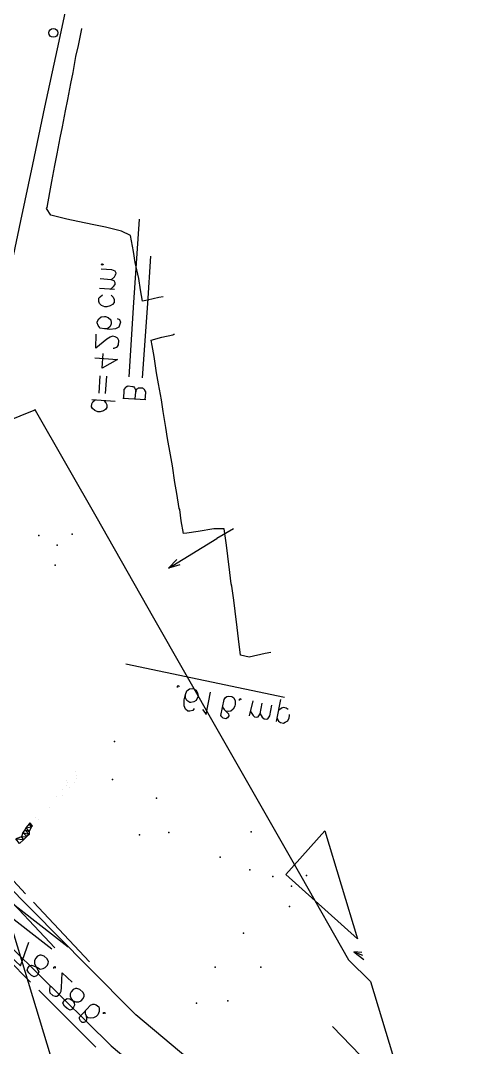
# Model space of a CAD drawing. Header units: metres. Extents: x 5 to 225, y 228 to 542.
# Drawn here: x 192.4 to 212.58, y 288.19 to 335.19 of the extents above; entities that cross this region are included whole.
import ezdxf

# ---------------------------------------------------------------- set-up
doc = ezdxf.new("R2010")
doc.units = ezdxf.units.M
for name, color, linetype in [('BOUNDARY', 7, 'Continuous'), ('BUILDING', 7, 'Continuous'), ('CURB', 7, 'Continuous'), ('ELECTR_CABLE', 7, 'Continuous'), ('GAS', 7, 'Continuous'), ('GRASS', 7, 'Continuous'), ('OVERHEAD_POWER_LINE', 7, 'Continuous'), ('TREE', 7, 'Continuous'), ('WATER_PIPELINE', 7, 'Continuous')]:
    doc.layers.add(name, color=color, linetype=linetype)

# ---------------------------------------------------------------- blocks, each defined once
blk = doc.blocks.new('ЕЛЬ_ОБЫКНОВЕННАЯ')
blk.add_circle((0, 0), 0.2)

msp = doc.modelspace()

# ---------------------------------------------------------------- linework, layer by layer
at = {"layer": 'BOUNDARY'}
msp.add_lwpolyline([(210.46, 232.699), (117.273, 540.497)], dxfattribs=at)
at = {"layer": 'BUILDING'}
msp.add_lwpolyline([(204.538, 296.11), (206.33, 298.108), (207.829, 293.158)], close=True, dxfattribs=at)
at = {"layer": 'CURB'}
for points in [[(198.93, 322.55), (198.738, 322.509), (198.208, 322.398), (197.987, 322.354), (197.899, 322.862), (197.81, 323.392), (197.656, 324.12), (197.567, 324.628), (197.435, 325.357), (197.016, 325.555), (196.287, 325.732), (195.757, 325.842), (195.029, 325.997), (194.521, 326.107), (193.792, 326.284), (193.594, 326.593), (193.616, 326.637), (193.748, 327.322), (193.836, 327.829), (193.969, 328.558), (194.079, 329.088), (194.212, 329.816), (194.322, 330.324), (194.455, 331.053), (194.565, 331.582), (194.697, 332.311), (194.808, 332.819), (194.94, 333.547), (195.051, 334.055), (195.205, 334.806), (195.212, 334.831)], [(203.861, 306.262), (203.594, 306.216), (202.866, 306.061), (202.469, 306.15), (202.38, 306.9), (202.314, 307.408), (202.226, 308.159), (202.159, 308.666), (202.071, 309.307), (202.049, 309.417), (201.983, 309.925), (201.895, 310.676), (201.828, 311.183), (201.718, 311.934), (201.254, 311.934), (200.526, 311.801), (200.018, 311.735), (199.863, 311.713), (199.753, 312.287), (199.687, 312.817), (199.665, 312.861), (199.554, 313.546), (199.466, 314.053), (199.356, 314.804), (199.267, 315.312), (199.135, 316.062), (199.047, 316.57), (198.936, 317.299), (198.848, 317.828), (198.715, 318.557), (198.627, 319.065), (198.517, 319.815), (198.428, 320.323), (198.384, 320.566), (198.87, 320.698), (199.378, 320.809), (199.422, 320.831), (199.449, 320.838)]]:
    msp.add_lwpolyline(points, dxfattribs=at)
at = {"layer": 'ELECTR_CABLE'}
for points in [[(194.896, 300.829), (194.896, 300.829)], [(194.499, 300.41), (194.499, 300.41)], [(194.962, 300.52), (194.962, 300.52)], [(194.984, 300.653), (194.984, 300.653)], [(194.344, 300.012), (194.344, 300.012)], [(194.499, 300.189), (194.499, 300.189)], [(194.543, 300.299), (194.543, 300.299)], [(194.653, 300.079), (194.653, 300.079)], [(194.852, 300.321), (194.852, 300.321)], [(194.035, 299.681), (194.035, 299.681)], [(194.3, 299.725), (194.3, 299.725)], [(193.748, 299.173), (193.748, 299.173)], [(192.909, 298.29), (192.799, 298.423), (192.799, 298.423), (192.953, 298.334), (192.953, 298.334), (192.909, 298.29), (192.799, 298.423), (192.953, 298.334), (192.953, 298.334), (192.821, 298.467), (192.821, 298.467), (192.799, 298.423)], [(192.821, 298.467), (192.821, 298.467)], [(193.064, 298.732), (193.064, 298.732)], [(193.218, 298.644), (193.218, 298.644)], [(192.556, 297.716), (192.446, 297.827), (192.446, 297.827), (192.688, 297.849), (192.688, 297.849), (192.556, 297.716), (192.446, 297.827), (192.688, 297.849), (192.688, 297.849), (192.512, 298.025), (192.512, 298.025), (192.446, 297.827)], [(192.688, 297.849), (192.512, 298.025), (192.512, 298.025), (192.799, 297.937), (192.799, 297.937), (192.688, 297.849), (192.512, 298.025), (192.799, 297.937), (192.799, 297.937), (192.6, 298.158), (192.6, 298.158), (192.512, 298.025)], [(192.512, 298.025), (192.512, 298.025)], [(192.799, 297.937), (192.6, 298.158), (192.6, 298.158), (192.799, 298.07), (192.799, 298.07), (192.799, 297.937), (192.6, 298.158), (192.799, 298.07), (192.799, 298.07), (192.644, 298.246), (192.644, 298.246), (192.6, 298.158)], [(192.799, 298.092), (192.644, 298.246), (192.644, 298.246), (192.909, 298.29), (192.909, 298.29), (192.799, 298.092), (192.644, 298.246), (192.909, 298.29), (192.909, 298.29), (192.799, 298.423), (192.799, 298.423), (192.644, 298.246)], [(192.799, 298.092), (192.799, 298.092), (192.799, 298.092), (192.644, 298.246), (192.644, 298.246), (192.799, 298.092), (192.799, 298.092), (192.644, 298.246), (192.644, 298.246), (192.799, 298.07), (192.799, 298.07), (192.799, 298.092)], [(192.644, 298.246), (192.644, 298.246)], [(192.799, 298.092), (192.799, 298.092)], [(192.909, 298.29), (192.909, 298.29)], [(190.061, 297.981), (192.622, 295.222)], [(192.357, 297.518), (192.181, 297.738), (192.181, 297.738), (192.556, 297.716), (192.556, 297.716), (192.357, 297.518), (192.181, 297.738), (192.556, 297.716), (192.556, 297.716), (192.446, 297.827), (192.446, 297.827), (192.181, 297.738)], [(192.446, 297.827), (192.446, 297.827)], [(192.799, 297.937), (192.799, 297.937)], [(191.033, 295.177), (191.408, 294.581), (191.408, 294.581), (193.836, 292.705)], [(191.342, 295.531), (193.969, 292.749)], [(191.695, 295.133), (191.805, 294.957), (191.805, 294.957), (194.587, 292.793)], [(192.997, 294.846), (195.558, 292.109)], [(190.348, 293.853), (191.805, 292.241), (191.805, 292.241), (192.865, 291.181)], [(191.938, 292.352), (192.401, 291.932), (192.401, 291.932), (192.777, 293.014)], [(192.777, 291.601), (192.71, 291.733), (192.71, 291.733), (192.733, 291.822), (192.733, 291.822), (192.799, 291.91), (192.799, 291.91), (192.909, 291.954), (192.909, 291.954), (192.997, 291.932), (192.997, 291.932), (193.174, 291.844), (193.174, 291.844), (193.307, 291.778), (193.307, 291.778), (193.439, 291.8), (193.439, 291.8), (193.527, 291.844), (193.527, 291.844), (193.638, 291.954), (193.638, 291.954), (193.66, 292.042), (193.66, 292.042), (193.682, 292.109), (193.682, 292.109), (193.616, 292.241), (193.616, 292.241), (193.483, 292.374), (193.483, 292.374), (193.351, 292.418), (193.351, 292.418), (193.284, 292.418), (193.284, 292.418), (193.174, 292.374), (193.174, 292.374), (193.086, 292.263), (193.086, 292.263), (193.042, 292.153), (193.042, 292.153), (193.042, 292.02), (193.042, 292.02), (193.108, 291.91), (193.108, 291.91), (193.196, 291.733), (193.196, 291.733), (193.24, 291.645), (193.24, 291.645), (193.196, 291.535), (193.196, 291.535), (193.13, 291.468), (193.13, 291.468), (193.02, 291.424), (193.02, 291.424), (192.909, 291.491), (192.909, 291.491), (192.777, 291.601)], [(193.925, 291.8), (193.925, 291.866), (193.925, 291.866), (193.991, 291.888), (193.991, 291.888), (193.991, 291.822)], [(193.792, 291.005), (193.748, 290.961), (193.748, 290.961), (193.726, 290.85), (193.726, 290.85), (193.726, 290.784), (193.726, 290.784), (193.748, 290.696), (193.748, 290.696), (193.881, 290.563), (193.881, 290.563), (193.991, 290.541), (193.991, 290.541), (194.057, 290.541), (194.057, 290.541), (194.146, 290.585), (194.146, 290.585), (194.212, 290.674), (194.212, 290.674), (194.256, 290.762), (194.256, 290.762), (194.278, 290.939), (194.278, 290.939), (194.3, 291.601), (194.3, 291.601), (194.764, 291.181)], [(193.24, 290.806), (195.845, 288.201)], [(194.41, 290.078), (194.344, 290.21), (194.344, 290.21), (194.388, 290.32), (194.388, 290.32), (194.455, 290.387), (194.455, 290.387), (194.543, 290.431), (194.543, 290.431), (194.653, 290.409), (194.653, 290.409), (194.808, 290.32), (194.808, 290.32), (194.94, 290.276), (194.94, 290.276), (195.073, 290.276), (195.073, 290.276), (195.183, 290.32), (195.183, 290.32), (195.271, 290.431), (195.271, 290.431), (195.316, 290.541), (195.316, 290.541), (195.316, 290.607), (195.316, 290.607), (195.249, 290.718), (195.249, 290.718), (195.117, 290.85), (195.117, 290.85), (194.984, 290.894), (194.984, 290.894), (194.918, 290.894), (194.918, 290.894), (194.808, 290.85), (194.808, 290.85), (194.72, 290.74), (194.72, 290.74), (194.675, 290.652), (194.675, 290.652), (194.675, 290.519), (194.675, 290.519), (194.742, 290.387), (194.742, 290.387), (194.852, 290.232), (194.852, 290.232), (194.874, 290.122), (194.874, 290.122), (194.83, 290.033), (194.83, 290.033), (194.764, 289.945), (194.764, 289.945), (194.675, 289.901), (194.675, 289.901), (194.543, 289.967), (194.543, 289.967), (194.41, 290.078)], [(195.36, 289.879), (195.36, 289.746), (195.36, 289.746), (195.404, 289.636), (195.404, 289.636), (195.426, 289.482), (195.426, 289.482), (195.404, 289.371), (195.404, 289.371), (195.294, 289.327), (195.294, 289.327), (195.227, 289.327), (195.227, 289.327), (195.139, 289.415), (195.139, 289.415), (195.095, 289.504), (195.095, 289.504), (195.095, 289.57), (195.095, 289.57), (195.603, 290.122), (195.603, 290.122), (195.713, 290.166), (195.713, 290.166), (195.779, 290.166), (195.779, 290.166), (195.868, 290.144), (195.868, 290.144), (195.978, 290.056), (195.978, 290.056), (196, 289.967), (196, 289.967), (196, 289.835), (196, 289.835), (195.934, 289.68), (195.934, 289.68), (195.868, 289.614), (195.868, 289.614), (195.735, 289.548), (195.735, 289.548), (195.603, 289.526), (195.603, 289.526), (195.492, 289.548), (195.492, 289.548), (195.404, 289.636)], [(196.199, 289.724), (196.199, 289.791), (196.199, 289.791), (196.265, 289.791), (196.265, 289.791), (196.265, 289.724)], [(206.685, 289.15), (209.246, 286.501)]]:
    msp.add_lwpolyline(points, dxfattribs=at)
at = {"layer": 'GAS'}
for points in [[(204.483, 304.209), (197.214, 305.73)], [(199.599, 304.671), (199.576, 304.715), (199.576, 304.715), (199.621, 304.759), (199.621, 304.759), (199.665, 304.693)], [(200.349, 303.699), (200.283, 303.611), (200.283, 303.611), (200.15, 303.589), (200.15, 303.589), (200.062, 303.589), (200.062, 303.589), (199.952, 303.677), (199.952, 303.677), (199.886, 303.832), (199.886, 303.832), (199.886, 304.097), (199.886, 304.097), (199.952, 304.339), (199.952, 304.339), (200.018, 304.516), (200.018, 304.516), (200.128, 304.604), (200.128, 304.604), (200.283, 304.626), (200.283, 304.626), (200.327, 304.604), (200.327, 304.604), (200.437, 304.538), (200.437, 304.538), (200.504, 304.428), (200.504, 304.428), (200.526, 304.273), (200.526, 304.273), (200.504, 304.207), (200.504, 304.207), (200.437, 304.074), (200.437, 304.074), (200.327, 304.008), (200.327, 304.008), (200.195, 303.986), (200.195, 303.986), (200.15, 303.986), (200.15, 303.986), (200.018, 304.074), (200.018, 304.074), (199.952, 304.185), (199.952, 304.185), (199.952, 304.339)], [(200.724, 303.655), (200.791, 303.589), (200.791, 303.589), (200.901, 303.434), (200.901, 303.434), (201.1, 304.45)], [(201.652, 303.765), (201.718, 303.655), (201.718, 303.655), (201.806, 303.589), (201.806, 303.589), (201.917, 303.456), (201.917, 303.456), (201.939, 303.368), (201.939, 303.368), (201.872, 303.28), (201.872, 303.28), (201.806, 303.236), (201.806, 303.236), (201.674, 303.258), (201.674, 303.258), (201.608, 303.324), (201.608, 303.324), (201.563, 303.39), (201.563, 303.39), (201.718, 304.119), (201.718, 304.119), (201.784, 304.207), (201.784, 304.207), (201.85, 304.251), (201.85, 304.251), (201.939, 304.273), (201.939, 304.273), (202.071, 304.251), (202.071, 304.251), (202.159, 304.185), (202.159, 304.185), (202.226, 304.052), (202.226, 304.052), (202.226, 303.898), (202.226, 303.898), (202.204, 303.81), (202.204, 303.81), (202.137, 303.677), (202.137, 303.677), (202.027, 303.589), (202.027, 303.589), (201.939, 303.567), (201.939, 303.567), (201.806, 303.589)], [(202.446, 304.074), (202.402, 304.119), (202.402, 304.119), (202.469, 304.163), (202.469, 304.163), (202.491, 304.097)], [(204.124, 303.103), (204.323, 304.119)], [(202.888, 303.368), (203.043, 304.052)], [(202.932, 303.567), (203.043, 303.39), (203.043, 303.39), (203.109, 303.324), (203.109, 303.324), (203.197, 303.302), (203.197, 303.302), (203.285, 303.324), (203.285, 303.324), (203.374, 303.456), (203.374, 303.456), (203.462, 303.942)], [(203.374, 303.456), (203.462, 303.302), (203.462, 303.302), (203.55, 303.236), (203.55, 303.236), (203.639, 303.213), (203.639, 303.213), (203.727, 303.236), (203.727, 303.236), (203.815, 303.368), (203.815, 303.368), (203.904, 303.854)], [(204.65, 303.658), (204.566, 303.721), (204.433, 303.743), (204.345, 303.721), (204.235, 303.633)], [(204.146, 303.258), (204.213, 303.125), (204.301, 303.059), (204.433, 303.037), (204.522, 303.081), (204.632, 303.147), (204.698, 303.28), (204.72, 303.39), (204.72, 303.425)], [(208.018, 292.531), (207.657, 292.572), (208.054, 292.415)], [(207.657, 292.572), (208.112, 292.221)]]:
    msp.add_lwpolyline(points, dxfattribs=at)
at = {"layer": 'GRASS'}
for points in [[(194.653, 336.616), (194.079, 333.901), (193.505, 331.229), (192.953, 328.602), (192.401, 326.019), (191.872, 323.48)], [(179.888, 312.046), (193.02, 317.365), (193.064, 317.387), (193.064, 317.365), (195.912, 312.398), (196.11, 312.044), (198.495, 307.85), (201.387, 302.772), (205.228, 296.038), (207.414, 292.197), (208.418, 291.212), (212.584, 277.45)], [(202.91, 285.287), (197.678, 289.68), (195.448, 291.932), (191.673, 295.751)], [(192.026, 292.727), (193.24, 291.535), (196.552, 288.267), (203.97, 282.02)]]:
    msp.add_lwpolyline(points, dxfattribs=at)
at = {"layer": 'OVERHEAD_POWER_LINE'}
for points in [[(202.146, 311.927), (201.387, 311.492)], [(199.179, 310.124), (201.387, 311.492)], [(199.687, 310.278), (199.179, 310.124), (199.179, 310.124), (199.554, 310.521)]]:
    msp.add_lwpolyline(points, dxfattribs=at)
at = {"layer": 'TREE'}
for p in [(194.764, 311.684), (193.24, 311.618), (194.079, 311.178), (193.991, 310.271), (196.706, 302.195), (196.604, 300.454), (198.62, 299.605), (199.191, 298.024), (202.962, 298.052), (197.847, 297.92), (201.538, 296.904), (202.896, 296.325), (203.948, 296.009), (205.493, 296.054), (204.809, 295.569), (204.72, 294.641), (202.612, 293.418), (201.311, 291.866), (203.395, 291.864), (200.454, 290.214), (201.895, 290.33)]:
    msp.add_point(p, dxfattribs=at)
at = {"layer": 'WATER_PIPELINE'}
for points in [[(197.369, 318.888), (197.59, 322.288), (197.854, 326.103)], [(197.987, 318.844), (198.23, 322.244), (198.369, 324.404)], [(196.199, 324.032), (196.132, 323.988), (196.132, 323.988), (196.088, 324.032), (196.088, 324.032), (196.155, 324.076)], [(196.552, 323.326), (196.706, 323.458), (196.706, 323.458), (196.751, 323.546), (196.751, 323.546), (196.773, 323.635), (196.773, 323.635), (196.729, 323.723), (196.729, 323.723), (196.574, 323.789), (196.574, 323.789), (196.088, 323.811)], [(196.706, 322.884), (196.022, 322.928)], [(196.508, 322.884), (196.662, 323.017), (196.662, 323.017), (196.729, 323.105), (196.729, 323.105), (196.729, 323.193), (196.729, 323.193), (196.684, 323.281), (196.684, 323.281), (196.552, 323.326), (196.552, 323.326), (196.044, 323.37)], [(196.552, 322.619), (196.64, 322.531), (196.64, 322.531), (196.684, 322.42), (196.684, 322.42), (196.684, 322.288), (196.684, 322.288), (196.618, 322.2), (196.618, 322.2), (196.508, 322.133), (196.508, 322.133), (196.353, 322.089), (196.353, 322.089), (196.265, 322.089), (196.265, 322.089), (196.11, 322.156), (196.11, 322.156), (196.022, 322.244), (196.022, 322.244), (195.978, 322.332), (195.978, 322.332), (195.978, 322.487), (195.978, 322.487), (196.044, 322.553), (196.044, 322.553), (196.155, 322.641)], [(196.817, 321.559), (196.927, 321.515), (196.927, 321.515), (196.971, 321.383), (196.971, 321.383), (196.949, 321.295), (196.949, 321.295), (196.905, 321.162), (196.905, 321.162), (196.751, 321.074), (196.751, 321.074), (196.486, 321.052), (196.486, 321.052), (196.243, 321.074), (196.243, 321.074), (196.044, 321.118), (196.044, 321.118), (195.956, 321.228), (195.956, 321.228), (195.912, 321.361), (195.912, 321.361), (195.912, 321.405), (195.912, 321.405), (195.978, 321.537), (195.978, 321.537), (196.088, 321.626), (196.088, 321.626), (196.243, 321.648), (196.243, 321.648), (196.287, 321.648), (196.287, 321.648), (196.419, 321.604), (196.419, 321.604), (196.53, 321.493), (196.53, 321.493), (196.552, 321.361), (196.552, 321.361), (196.552, 321.317), (196.552, 321.317), (196.508, 321.184), (196.508, 321.184), (196.397, 321.096), (196.397, 321.096), (196.243, 321.074)], [(196.64, 320.191), (196.684, 320.191), (196.684, 320.191), (196.795, 320.235), (196.795, 320.235), (196.839, 320.279), (196.839, 320.279), (196.883, 320.345), (196.883, 320.345), (196.905, 320.544), (196.905, 320.544), (196.861, 320.632), (196.861, 320.632), (196.817, 320.676), (196.817, 320.676), (196.729, 320.721), (196.729, 320.721), (196.618, 320.743), (196.618, 320.743), (196.508, 320.698), (196.508, 320.698), (196.353, 320.61), (196.353, 320.61), (195.845, 320.191), (195.845, 320.191), (195.868, 320.831)], [(195.801, 319.749), (196.839, 319.683), (196.839, 319.683), (196.132, 319.286), (196.132, 319.286), (196.177, 319.948)], [(196, 318.138), (196.044, 318.932)], [(196.287, 318.115), (196.353, 318.91)], [(197.126, 317.895), (197.148, 318.27), (197.148, 318.27), (197.148, 318.314), (197.148, 318.314), (197.17, 318.336), (197.17, 318.336), (197.192, 318.38), (197.192, 318.38), (197.214, 318.402), (197.214, 318.402), (197.236, 318.447), (197.236, 318.447), (197.28, 318.447), (197.28, 318.447), (197.303, 318.469), (197.303, 318.469), (197.325, 318.469), (197.325, 318.469), (197.523, 318.447), (197.523, 318.447), (197.545, 318.447), (197.545, 318.447), (197.59, 318.425), (197.59, 318.425), (197.612, 318.38), (197.612, 318.38), (197.634, 318.358), (197.634, 318.358), (197.656, 318.314), (197.656, 318.314), (197.678, 318.27), (197.678, 318.27), (197.678, 318.248), (197.678, 318.248), (197.678, 318.204), (197.678, 318.204), (197.678, 318.248), (197.678, 318.248), (197.7, 318.27), (197.7, 318.27), (197.722, 318.314), (197.722, 318.314), (197.744, 318.336), (197.744, 318.336), (197.766, 318.358), (197.766, 318.358), (197.788, 318.38), (197.788, 318.38), (197.832, 318.38), (197.832, 318.38), (197.854, 318.38), (197.854, 318.38), (197.965, 318.38), (197.965, 318.38), (197.987, 318.38), (197.987, 318.38), (198.009, 318.358), (198.009, 318.358), (198.031, 318.336), (198.031, 318.336), (198.053, 318.314), (198.053, 318.314), (198.075, 318.292), (198.075, 318.292), (198.097, 318.248), (198.097, 318.248), (198.119, 318.204), (198.119, 318.204), (198.119, 318.16), (198.119, 318.16), (198.097, 317.828)], [(197.656, 317.873), (197.678, 318.204)], [(196.221, 317.806), (196.309, 317.696), (196.309, 317.696), (196.353, 317.608), (196.353, 317.608), (196.353, 317.475), (196.353, 317.475), (196.287, 317.387), (196.287, 317.387), (196.199, 317.321), (196.199, 317.321), (196.044, 317.277), (196.044, 317.277), (195.934, 317.277), (195.934, 317.277), (195.801, 317.343), (195.801, 317.343), (195.691, 317.431), (195.691, 317.431), (195.647, 317.519), (195.647, 317.519), (195.669, 317.652), (195.669, 317.652), (195.713, 317.74), (195.713, 317.74), (195.823, 317.828)], [(196.729, 317.762), (195.669, 317.828)], [(198.141, 317.828), (197.082, 317.895)]]:
    msp.add_lwpolyline(points, dxfattribs=at)

# ---------------------------------------------------------------- block references
at = {"layer": 'TREE'}
msp.add_blockref('ЕЛЬ_ОБЫКНОВЕННАЯ', (193.903, 334.624), dxfattribs=at)

doc.saveas('drawing.dxf')
